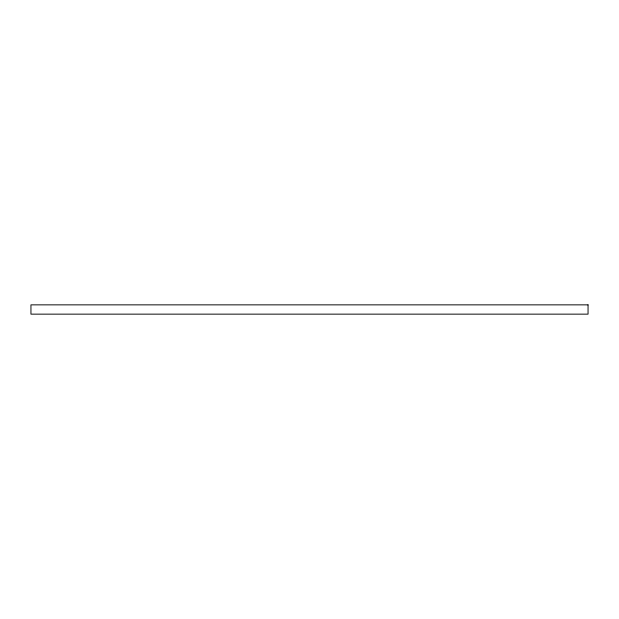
<?xml version="1.0" encoding="UTF-8"?>
<svg xmlns="http://www.w3.org/2000/svg" width="619" height="619" viewBox="0 0 619 619"><rect width="100%" height="100%" fill="white"/><g stroke="black" fill="none" stroke-linecap="round" stroke-linejoin="round"><path stroke-width="0.93" d="M588.05 304.858L30.95 304.858L30.95 314.143L588.05 314.143L588.05 304.858"/></g></svg>
